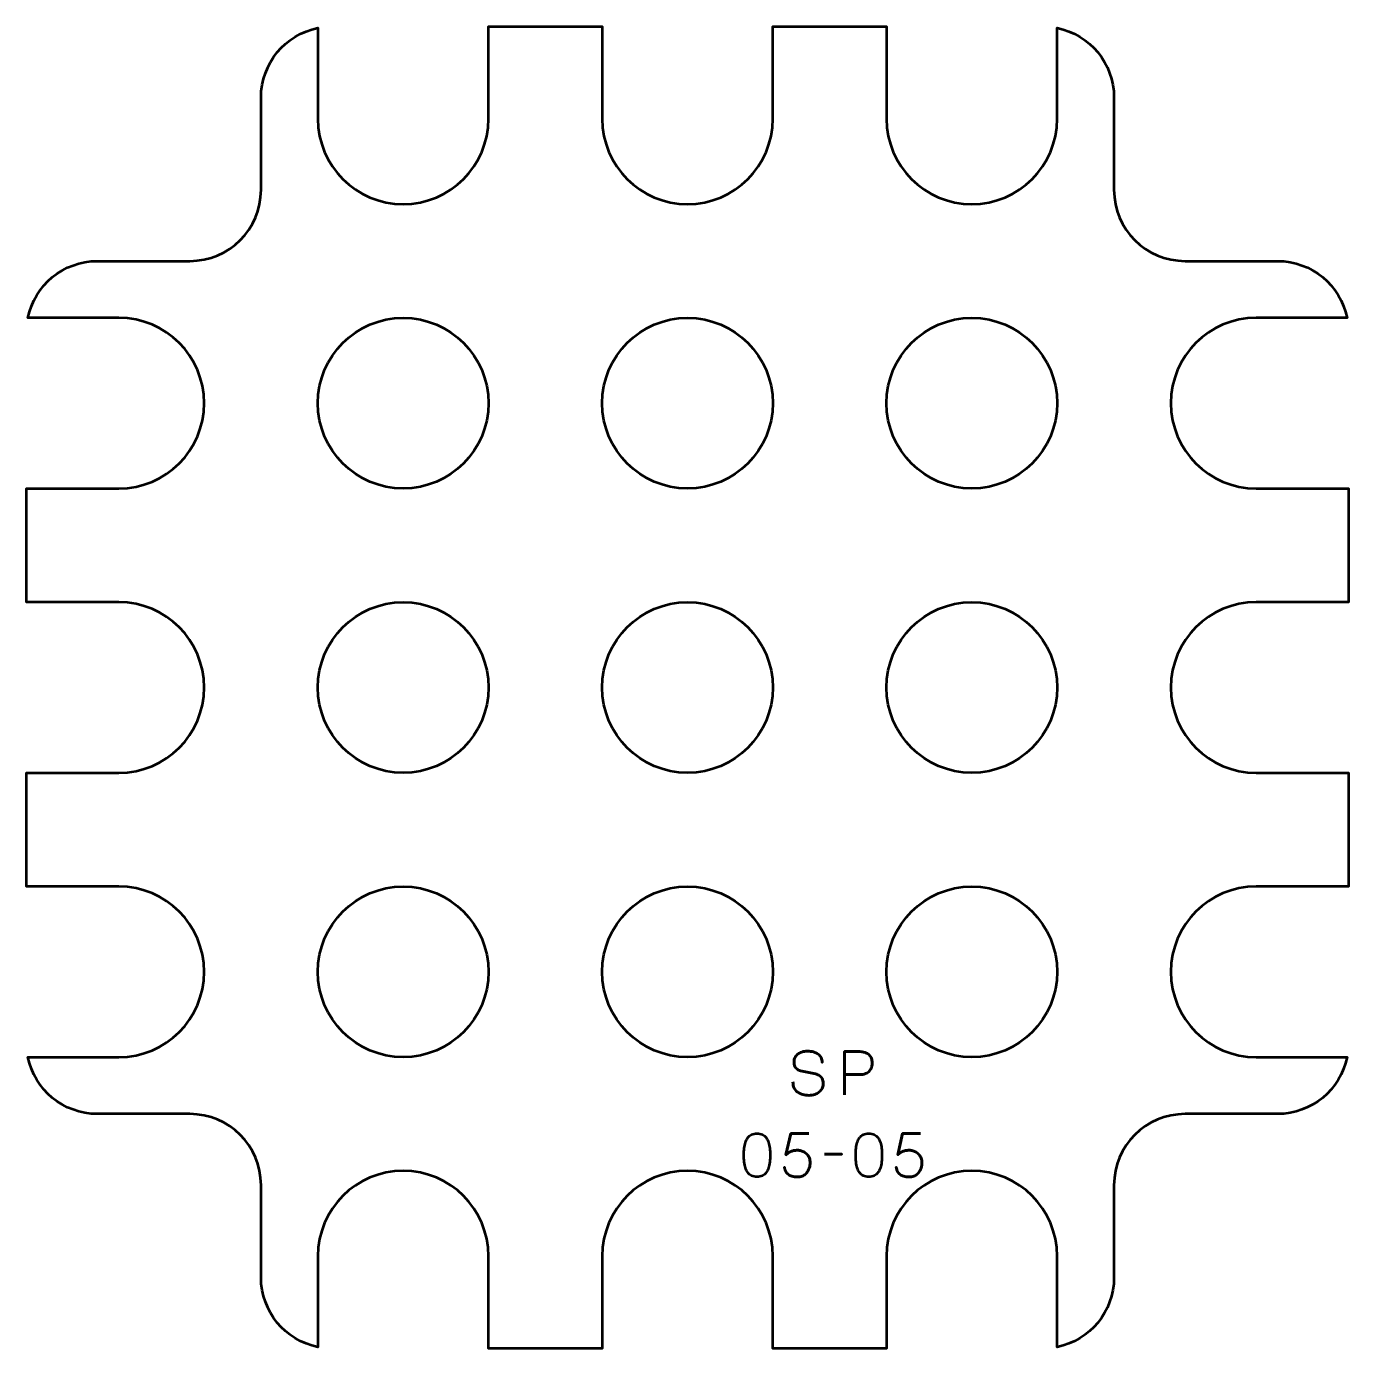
# Model space of a CAD drawing. Header units: centimetres. Extents: x -15.15 to -5.85, y -19.5 to -10.2.
import ezdxf

# ---------------------------------------------------------------- set-up
doc = ezdxf.new("R2010")
doc.units = ezdxf.units.CM
doc.header["$MEASUREMENT"] = 0
doc.layers.add('Layer 1', color=7, linetype='Continuous')

msp = doc.modelspace()

# ---------------------------------------------------------------- linework, layer by layer
at = {"layer": 'Layer 1', "color": 250, "lineweight": 53}
for centre in [(-12.49996, -12.84998), (-10.49996, -12.84998), (-8.49996, -12.84998), (-12.49996, -14.84998), (-10.49996, -14.84998), (-8.49996, -14.84998), (-12.49996, -16.84998), (-10.49996, -16.84998), (-8.49996, -16.84998)]:
    msp.add_ellipse(centre, major_axis=(0, 0.6), ratio=1, dxfattribs=at)
msp.add_open_spline([(-12.49996, -18.24998), (-12.16864, -18.24998), (-11.89996, -18.51866), (-11.89997, -18.84998), (-11.89997, -18.84998), (-11.89997, -18.84998), (-11.89996, -19.5), (-11.89996, -19.5), (-11.89996, -19.5), (-11.89996, -19.5), (-11.09996, -19.5), (-11.09996, -19.5), (-11.09996, -19.5), (-11.09996, -19.5), (-11.09996, -18.84998), (-11.09996, -18.84998), (-11.09996, -18.84998), (-11.09996, -18.51866), (-10.83128, -18.24998), (-10.49996, -18.24998), (-10.49996, -18.24998), (-10.16864, -18.24998), (-9.89996, -18.51866), (-9.89997, -18.84998), (-9.89997, -18.84998), (-9.89997, -18.84998), (-9.89996, -19.5), (-9.89996, -19.5), (-9.89996, -19.5), (-9.89996, -19.5), (-9.09996, -19.5), (-9.09996, -19.5), (-9.09996, -19.5), (-9.09996, -19.5), (-9.09996, -18.84998), (-9.09996, -18.84998), (-9.09996, -18.84998), (-9.09996, -18.51866), (-8.83128, -18.24998), (-8.49996, -18.24998), (-8.49996, -18.24998), (-8.16864, -18.24998), (-7.89996, -18.51866), (-7.89997, -18.84998), (-7.89997, -18.84998), (-7.89997, -18.84998), (-7.89996, -19.48998), (-7.89996, -19.48998), (-7.89996, -19.48998), (-7.67179, -19.44363), (-7.5, -19.24183), (-7.5, -19), (-7.5, -19), (-7.5, -19), (-7.5, -18.35), (-7.5, -18.35), (-7.5, -18.35), (-7.5, -18.07391), (-7.27609, -17.85), (-7, -17.85), (-7, -17.85), (-7, -17.85), (-6.35, -17.85), (-6.35, -17.85), (-6.35, -17.85), (-6.10815, -17.85), (-5.90635, -17.67817), (-5.86001, -17.44997), (-5.86001, -17.44997), (-5.86001, -17.44997), (-6.49996, -17.44998), (-6.49996, -17.44998), (-6.49996, -17.44998), (-6.83128, -17.44998), (-7.09996, -17.1813), (-7.09996, -16.84998), (-7.09996, -16.84998), (-7.09996, -16.51866), (-6.83128, -16.24998), (-6.49996, -16.24998), (-6.49996, -16.24998), (-6.49996, -16.24998), (-5.85, -16.24998), (-5.85, -16.24998), (-5.85, -16.24998), (-5.85, -16.24998), (-5.85, -15.44997), (-5.85, -15.44997), (-5.85, -15.44997), (-5.85, -15.44997), (-6.49996, -15.44998), (-6.49996, -15.44998), (-6.49996, -15.44998), (-6.83128, -15.44998), (-7.09996, -15.1813), (-7.09996, -14.84998), (-7.09996, -14.84998), (-7.09996, -14.51866), (-6.83128, -14.24998), (-6.49996, -14.24998), (-6.49996, -14.24998), (-6.49996, -14.24998), (-5.85, -14.24998), (-5.85, -14.24998), (-5.85, -14.24998), (-5.85, -14.24998), (-5.85, -13.44997), (-5.85, -13.44997), (-5.85, -13.44997), (-5.85, -13.44997), (-6.49996, -13.44998), (-6.49996, -13.44998), (-6.49996, -13.44998), (-6.83128, -13.44998), (-7.09996, -13.1813), (-7.09996, -12.84998), (-7.09996, -12.84998), (-7.09996, -12.51866), (-6.83128, -12.24998), (-6.49996, -12.24998), (-6.49996, -12.24998), (-6.49996, -12.24998), (-5.86002, -12.24998), (-5.86002, -12.24998), (-5.86002, -12.24998), (-5.90637, -12.02181), (-6.10816, -11.85), (-6.35, -11.85), (-6.35, -11.85), (-6.35, -11.85), (-7, -11.85), (-7, -11.85), (-7, -11.85), (-7.27609, -11.85), (-7.5, -11.62609), (-7.5, -11.35), (-7.5, -11.35), (-7.5, -11.35), (-7.5, -10.7), (-7.5, -10.7), (-7.5, -10.7), (-7.5, -10.45817), (-7.6718, -10.25638), (-7.89997, -10.21002), (-7.89997, -10.21002), (-7.89997, -10.21002), (-7.89996, -10.84998), (-7.89996, -10.84998), (-7.89996, -10.84998), (-7.89996, -11.1813), (-8.16864, -11.44998), (-8.49996, -11.44998), (-8.49996, -11.44998), (-8.83128, -11.44998), (-9.09996, -11.1813), (-9.09996, -10.84998), (-9.09996, -10.84998), (-9.09996, -10.84998), (-9.09996, -10.2), (-9.09996, -10.2), (-9.09996, -10.2), (-9.09996, -10.2), (-9.89997, -10.2), (-9.89997, -10.2), (-9.89997, -10.2), (-9.89997, -10.2), (-9.89996, -10.84998), (-9.89996, -10.84998), (-9.89996, -10.84998), (-9.89996, -11.1813), (-10.16864, -11.44998), (-10.49996, -11.44998), (-10.49996, -11.44998), (-10.83128, -11.44998), (-11.09996, -11.1813), (-11.09996, -10.84998), (-11.09996, -10.84998), (-11.09996, -10.84998), (-11.09996, -10.2), (-11.09996, -10.2), (-11.09996, -10.2), (-11.09996, -10.2), (-11.89997, -10.2), (-11.89997, -10.2), (-11.89997, -10.2), (-11.89997, -10.2), (-11.89996, -10.84998), (-11.89996, -10.84998), (-11.89996, -10.84998), (-11.89996, -11.1813), (-12.16864, -11.44998), (-12.49996, -11.44998), (-12.49996, -11.44998), (-12.83128, -11.44998), (-13.09996, -11.1813), (-13.09996, -10.84998), (-13.09996, -10.84998), (-13.09996, -10.84998), (-13.09996, -10.21001), (-13.09996, -10.21001), (-13.09996, -10.21001), (-13.32816, -10.25634), (-13.5, -10.45814), (-13.5, -10.7), (-13.5, -10.7), (-13.5, -10.7), (-13.5, -11.35), (-13.5, -11.35), (-13.5, -11.35), (-13.5, -11.62609), (-13.72391, -11.85), (-14, -11.85), (-14, -11.85), (-14, -11.85), (-14.65, -11.85), (-14.65, -11.85), (-14.65, -11.85), (-14.89184, -11.85), (-15.09363, -12.02181), (-15.13998, -12.24998), (-15.13998, -12.24998), (-15.13998, -12.24998), (-14.49996, -12.24998), (-14.49996, -12.24998), (-14.49996, -12.24998), (-14.16864, -12.24998), (-13.89996, -12.51866), (-13.89996, -12.84998), (-13.89996, -12.84998), (-13.89996, -13.1813), (-14.16864, -13.44998), (-14.49996, -13.44997), (-14.49996, -13.44997), (-14.49996, -13.44997), (-15.15, -13.44998), (-15.15, -13.44998), (-15.15, -13.44998), (-15.15, -13.44998), (-15.15, -14.24998), (-15.15, -14.24998), (-15.15, -14.24998), (-15.15, -14.24998), (-14.49996, -14.24998), (-14.49996, -14.24998), (-14.49996, -14.24998), (-14.16864, -14.24998), (-13.89996, -14.51866), (-13.89996, -14.84998), (-13.89996, -14.84998), (-13.89996, -15.1813), (-14.16864, -15.44998), (-14.49996, -15.44997), (-14.49996, -15.44997), (-14.49996, -15.44997), (-15.15, -15.44998), (-15.15, -15.44998), (-15.15, -15.44998), (-15.15, -15.44998), (-15.15, -16.24998), (-15.15, -16.24998), (-15.15, -16.24998), (-15.15, -16.24998), (-14.49996, -16.24998), (-14.49996, -16.24998), (-14.49996, -16.24998), (-14.16864, -16.24998), (-13.89996, -16.51866), (-13.89996, -16.84998), (-13.89996, -16.84998), (-13.89996, -17.1813), (-14.16864, -17.44998), (-14.49996, -17.44997), (-14.49996, -17.44997), (-14.49996, -17.44997), (-15.13999, -17.44998), (-15.13999, -17.44998), (-15.13999, -17.44998), (-15.09365, -17.67818), (-14.89185, -17.85), (-14.65, -17.85), (-14.65, -17.85), (-14.65, -17.85), (-14, -17.85), (-14, -17.85), (-14, -17.85), (-13.72391, -17.85), (-13.5, -18.07391), (-13.5, -18.35), (-13.5, -18.35), (-13.5, -18.35), (-13.5, -19), (-13.5, -19), (-13.5, -19), (-13.5, -19.24186), (-13.32816, -19.44366), (-13.09996, -19.48999), (-13.09996, -19.48999), (-13.09996, -19.48999), (-13.09996, -18.84998), (-13.09996, -18.84998), (-13.09996, -18.84998), (-13.09996, -18.51866), (-12.83128, -18.24998), (-12.49996, -18.24998)], degree=3, knots=[0, 0, 0, 0, 0.0131579, 0.0131579, 0.0131579, 0.0131579, 0.0263158, 0.0263158, 0.0263158, 0.0263158, 0.0394737, 0.0394737, 0.0394737, 0.0394737, 0.0526316, 0.0526316, 0.0526316, 0.0526316, 0.0657895, 0.0657895, 0.0657895, 0.0657895, 0.0789474, 0.0789474, 0.0789474, 0.0789474, 0.0921053, 0.0921053, 0.0921053, 0.0921053, 0.1052632, 0.1052632, 0.1052632, 0.1052632, 0.1184211, 0.1184211, 0.1184211, 0.1184211, 0.1315789, 0.1315789, 0.1315789, 0.1315789, 0.1447368, 0.1447368, 0.1447368, 0.1447368, 0.1578947, 0.1578947, 0.1578947, 0.1578947, 0.1710526, 0.1710526, 0.1710526, 0.1710526, 0.1842105, 0.1842105, 0.1842105, 0.1842105, 0.1973684, 0.1973684, 0.1973684, 0.1973684, 0.2105263, 0.2105263, 0.2105263, 0.2105263, 0.2236842, 0.2236842, 0.2236842, 0.2236842, 0.2368421, 0.2368421, 0.2368421, 0.2368421, 0.25, 0.25, 0.25, 0.25, 0.2631579, 0.2631579, 0.2631579, 0.2631579, 0.2763158, 0.2763158, 0.2763158, 0.2763158, 0.2894737, 0.2894737, 0.2894737, 0.2894737, 0.3026316, 0.3026316, 0.3026316, 0.3026316, 0.3157895, 0.3157895, 0.3157895, 0.3157895, 0.3289474, 0.3289474, 0.3289474, 0.3289474, 0.3421053, 0.3421053, 0.3421053, 0.3421053, 0.3552632, 0.3552632, 0.3552632, 0.3552632, 0.3684211, 0.3684211, 0.3684211, 0.3684211, 0.3815789, 0.3815789, 0.3815789, 0.3815789, 0.3947368, 0.3947368, 0.3947368, 0.3947368, 0.4078947, 0.4078947, 0.4078947, 0.4078947, 0.4210526, 0.4210526, 0.4210526, 0.4210526, 0.4342105, 0.4342105, 0.4342105, 0.4342105, 0.4473684, 0.4473684, 0.4473684, 0.4473684, 0.4605263, 0.4605263, 0.4605263, 0.4605263, 0.4736842, 0.4736842, 0.4736842, 0.4736842, 0.4868421, 0.4868421, 0.4868421, 0.4868421, 0.5, 0.5, 0.5, 0.5, 0.5131579, 0.5131579, 0.5131579, 0.5131579, 0.5263158, 0.5263158, 0.5263158, 0.5263158, 0.5394737, 0.5394737, 0.5394737, 0.5394737, 0.5526316, 0.5526316, 0.5526316, 0.5526316, 0.5657895, 0.5657895, 0.5657895, 0.5657895, 0.5789474, 0.5789474, 0.5789474, 0.5789474, 0.5921053, 0.5921053, 0.5921053, 0.5921053, 0.6052632, 0.6052632, 0.6052632, 0.6052632, 0.6184211, 0.6184211, 0.6184211, 0.6184211, 0.6315789, 0.6315789, 0.6315789, 0.6315789, 0.6447368, 0.6447368, 0.6447368, 0.6447368, 0.6578947, 0.6578947, 0.6578947, 0.6578947, 0.6710526, 0.6710526, 0.6710526, 0.6710526, 0.6842105, 0.6842105, 0.6842105, 0.6842105, 0.6973684, 0.6973684, 0.6973684, 0.6973684, 0.7105263, 0.7105263, 0.7105263, 0.7105263, 0.7236842, 0.7236842, 0.7236842, 0.7236842, 0.7368421, 0.7368421, 0.7368421, 0.7368421, 0.75, 0.75, 0.75, 0.75, 0.7631579, 0.7631579, 0.7631579, 0.7631579, 0.7763158, 0.7763158, 0.7763158, 0.7763158, 0.7894737, 0.7894737, 0.7894737, 0.7894737, 0.8026316, 0.8026316, 0.8026316, 0.8026316, 0.8157895, 0.8157895, 0.8157895, 0.8157895, 0.8289474, 0.8289474, 0.8289474, 0.8289474, 0.8421053, 0.8421053, 0.8421053, 0.8421053, 0.8552632, 0.8552632, 0.8552632, 0.8552632, 0.8684211, 0.8684211, 0.8684211, 0.8684211, 0.8815789, 0.8815789, 0.8815789, 0.8815789, 0.8947368, 0.8947368, 0.8947368, 0.8947368, 0.9078947, 0.9078947, 0.9078947, 0.9078947, 0.9210526, 0.9210526, 0.9210526, 0.9210526, 0.9342105, 0.9342105, 0.9342105, 0.9342105, 0.9473684, 0.9473684, 0.9473684, 0.9473684, 0.9605263, 0.9605263, 0.9605263, 0.9605263, 0.9736842, 0.9736842, 0.9736842, 0.9736842, 0.9868421, 0.9868421, 0.9868421, 0.9868421, 1, 1, 1, 1], dxfattribs=at)
at = {"layer": 'Layer 1', "color": 30, "lineweight": 53}
for points, knots in [([(-9.7584, -17.62409), (-9.75826, -17.64096), (-9.7553, -17.65542), (-9.74937, -17.66749), (-9.74937, -17.66749), (-9.74351, -17.67948), (-9.73533, -17.68929), (-9.72503, -17.69691), (-9.72503, -17.69691), (-9.71466, -17.70446), (-9.70273, -17.71003), (-9.68926, -17.71363), (-9.68926, -17.71363), (-9.67585, -17.71716), (-9.66146, -17.71892), (-9.64622, -17.71892), (-9.64622, -17.71892), (-9.63084, -17.71885), (-9.61701, -17.71659), (-9.60466, -17.71229), (-9.60466, -17.71229), (-9.59238, -17.70798), (-9.58187, -17.7022), (-9.57305, -17.69493), (-9.57305, -17.69493), (-9.5643, -17.68766), (-9.55753, -17.67955), (-9.55273, -17.67052), (-9.55273, -17.67052), (-9.54793, -17.66149), (-9.54539, -17.65225), (-9.54504, -17.64272), (-9.54504, -17.64272), (-9.54462, -17.63023), (-9.54645, -17.6188), (-9.55047, -17.6085), (-9.55047, -17.6085), (-9.5545, -17.5982), (-9.56071, -17.58959), (-9.5691, -17.58254), (-9.5691, -17.58254), (-9.57743, -17.57548), (-9.58794, -17.57054), (-9.6005, -17.56779), (-9.6005, -17.56779), (-9.6005, -17.56779), (-9.70421, -17.54535), (-9.70421, -17.54535), (-9.70421, -17.54535), (-9.71395, -17.54331), (-9.72235, -17.53985), (-9.72926, -17.53505), (-9.72926, -17.53505), (-9.73618, -17.53019), (-9.74154, -17.52348), (-9.74521, -17.51487), (-9.74521, -17.51487), (-9.74888, -17.50634), (-9.75078, -17.49547), (-9.75078, -17.48228), (-9.75078, -17.48228), (-9.75078, -17.47226), (-9.74873, -17.46281), (-9.74457, -17.45392), (-9.74457, -17.45392), (-9.74048, -17.44503), (-9.73441, -17.43719), (-9.72644, -17.43028), (-9.72644, -17.43028), (-9.71847, -17.42344), (-9.70859, -17.41807), (-9.69688, -17.41419), (-9.69688, -17.41419), (-9.68509, -17.41024), (-9.67162, -17.40827), (-9.65638, -17.4082), (-9.65638, -17.4082), (-9.64107, -17.4082), (-9.62703, -17.40996), (-9.61419, -17.41349), (-9.61419, -17.41349), (-9.60142, -17.41702), (-9.59034, -17.4221), (-9.58103, -17.42887), (-9.58103, -17.42887), (-9.57171, -17.43564), (-9.56452, -17.44397), (-9.55958, -17.4537), (-9.55958, -17.4537), (-9.55464, -17.46351), (-9.55231, -17.47473), (-9.55266, -17.48736), (-9.55266, -17.48736), (-9.55231, -17.47473), (-9.55464, -17.46351), (-9.55958, -17.4537), (-9.55958, -17.4537), (-9.56452, -17.44397), (-9.57171, -17.43564), (-9.58103, -17.42887), (-9.58103, -17.42887), (-9.59034, -17.4221), (-9.60142, -17.41702), (-9.61419, -17.41349), (-9.61419, -17.41349), (-9.62703, -17.40996), (-9.64107, -17.4082), (-9.65638, -17.4082), (-9.65638, -17.4082), (-9.67162, -17.40827), (-9.68509, -17.41024), (-9.69688, -17.41419), (-9.69688, -17.41419), (-9.70859, -17.41807), (-9.71847, -17.42344), (-9.72644, -17.43028), (-9.72644, -17.43028), (-9.73441, -17.43719), (-9.74048, -17.44503), (-9.74457, -17.45392), (-9.74457, -17.45392), (-9.74873, -17.46281), (-9.75078, -17.47226), (-9.75078, -17.48228), (-9.75078, -17.48228), (-9.75078, -17.49547), (-9.74895, -17.50634), (-9.74542, -17.5148), (-9.74542, -17.5148), (-9.74182, -17.52334), (-9.73653, -17.52997), (-9.72961, -17.53484), (-9.72961, -17.53484), (-9.7227, -17.53964), (-9.71423, -17.54317), (-9.70421, -17.54535), (-9.70421, -17.54535), (-9.70421, -17.54535), (-9.6005, -17.56779), (-9.6005, -17.56779), (-9.6005, -17.56779), (-9.58766, -17.57054), (-9.57707, -17.57548), (-9.56875, -17.58254), (-9.56875, -17.58254), (-9.56035, -17.58959), (-9.55421, -17.5982), (-9.55026, -17.6085), (-9.55026, -17.6085), (-9.54638, -17.6188), (-9.54462, -17.63023), (-9.54504, -17.64272), (-9.54504, -17.64272), (-9.54539, -17.65225), (-9.54793, -17.66149), (-9.55273, -17.67052), (-9.55273, -17.67052), (-9.55753, -17.67955), (-9.5643, -17.68766), (-9.57305, -17.69493), (-9.57305, -17.69493), (-9.58187, -17.7022), (-9.59238, -17.70798), (-9.60466, -17.71229), (-9.60466, -17.71229), (-9.61701, -17.71659), (-9.63084, -17.71885), (-9.64622, -17.71892), (-9.64622, -17.71892), (-9.66146, -17.71892), (-9.67585, -17.71716), (-9.68926, -17.71363), (-9.68926, -17.71363), (-9.70273, -17.71003), (-9.71466, -17.70446), (-9.72503, -17.69691), (-9.72503, -17.69691), (-9.73533, -17.68929), (-9.74351, -17.67948), (-9.74937, -17.66749), (-9.74937, -17.66749), (-9.7553, -17.65542), (-9.75826, -17.64096), (-9.7584, -17.62409)], [0, 0, 0, 0, 0.0217391, 0.0217391, 0.0217391, 0.0217391, 0.0434783, 0.0434783, 0.0434783, 0.0434783, 0.0652174, 0.0652174, 0.0652174, 0.0652174, 0.0869565, 0.0869565, 0.0869565, 0.0869565, 0.1086957, 0.1086957, 0.1086957, 0.1086957, 0.1304348, 0.1304348, 0.1304348, 0.1304348, 0.1521739, 0.1521739, 0.1521739, 0.1521739, 0.173913, 0.173913, 0.173913, 0.173913, 0.1956522, 0.1956522, 0.1956522, 0.1956522, 0.2173913, 0.2173913, 0.2173913, 0.2173913, 0.2391304, 0.2391304, 0.2391304, 0.2391304, 0.2608696, 0.2608696, 0.2608696, 0.2608696, 0.2826087, 0.2826087, 0.2826087, 0.2826087, 0.3043478, 0.3043478, 0.3043478, 0.3043478, 0.326087, 0.326087, 0.326087, 0.326087, 0.3478261, 0.3478261, 0.3478261, 0.3478261, 0.3695652, 0.3695652, 0.3695652, 0.3695652, 0.3913043, 0.3913043, 0.3913043, 0.3913043, 0.4130435, 0.4130435, 0.4130435, 0.4130435, 0.4347826, 0.4347826, 0.4347826, 0.4347826, 0.4565217, 0.4565217, 0.4565217, 0.4565217, 0.4782609, 0.4782609, 0.4782609, 0.4782609, 0.5, 0.5, 0.5, 0.5, 0.5217391, 0.5217391, 0.5217391, 0.5217391, 0.5434783, 0.5434783, 0.5434783, 0.5434783, 0.5652174, 0.5652174, 0.5652174, 0.5652174, 0.5869565, 0.5869565, 0.5869565, 0.5869565, 0.6086957, 0.6086957, 0.6086957, 0.6086957, 0.6304348, 0.6304348, 0.6304348, 0.6304348, 0.6521739, 0.6521739, 0.6521739, 0.6521739, 0.673913, 0.673913, 0.673913, 0.673913, 0.6956522, 0.6956522, 0.6956522, 0.6956522, 0.7173913, 0.7173913, 0.7173913, 0.7173913, 0.7391304, 0.7391304, 0.7391304, 0.7391304, 0.7608696, 0.7608696, 0.7608696, 0.7608696, 0.7826087, 0.7826087, 0.7826087, 0.7826087, 0.8043478, 0.8043478, 0.8043478, 0.8043478, 0.826087, 0.826087, 0.826087, 0.826087, 0.8478261, 0.8478261, 0.8478261, 0.8478261, 0.8695652, 0.8695652, 0.8695652, 0.8695652, 0.8913043, 0.8913043, 0.8913043, 0.8913043, 0.9130435, 0.9130435, 0.9130435, 0.9130435, 0.9347826, 0.9347826, 0.9347826, 0.9347826, 0.9565217, 0.9565217, 0.9565217, 0.9565217, 0.9782609, 0.9782609, 0.9782609, 0.9782609, 1, 1, 1, 1]), ([(-9.39645, -17.71638), (-9.39645, -17.71638), (-9.39645, -17.41116), (-9.39645, -17.41116), (-9.39645, -17.41116), (-9.39645, -17.41116), (-9.29908, -17.41116), (-9.29908, -17.41116), (-9.29908, -17.41116), (-9.27961, -17.41123), (-9.2636, -17.41342), (-9.25097, -17.41765), (-9.25097, -17.41765), (-9.23841, -17.42181), (-9.22853, -17.4276), (-9.2214, -17.43494), (-9.2214, -17.43494), (-9.21428, -17.4422), (-9.2092, -17.45053), (-9.20609, -17.45991), (-9.20609, -17.45991), (-9.20306, -17.4693), (-9.2013, -17.4791), (-9.20087, -17.48948), (-9.20087, -17.48948), (-9.20038, -17.49985), (-9.20158, -17.51001), (-9.2044, -17.51988), (-9.2044, -17.51988), (-9.20729, -17.52976), (-9.21216, -17.53872), (-9.21915, -17.54677), (-9.21915, -17.54677), (-9.22606, -17.55481), (-9.23544, -17.56123), (-9.24723, -17.56596), (-9.24723, -17.56596), (-9.25901, -17.57075), (-9.27361, -17.57315), (-9.29104, -17.57329), (-9.29104, -17.57329), (-9.29104, -17.57329), (-9.39645, -17.57329), (-9.39645, -17.57329), (-9.39645, -17.57329), (-9.39645, -17.57329), (-9.29104, -17.57329), (-9.29104, -17.57329), (-9.29104, -17.57329), (-9.27397, -17.57315), (-9.2595, -17.57075), (-9.24779, -17.56596), (-9.24779, -17.56596), (-9.23601, -17.56123), (-9.22662, -17.55481), (-9.21957, -17.54677), (-9.21957, -17.54677), (-9.21258, -17.53872), (-9.20757, -17.52976), (-9.20461, -17.51988), (-9.20461, -17.51988), (-9.20165, -17.51001), (-9.20038, -17.49985), (-9.20087, -17.48948), (-9.20087, -17.48948), (-9.2013, -17.4791), (-9.20306, -17.4693), (-9.20623, -17.45991), (-9.20623, -17.45991), (-9.20934, -17.45053), (-9.21456, -17.4422), (-9.22169, -17.43494), (-9.22169, -17.43494), (-9.22888, -17.4276), (-9.23876, -17.42181), (-9.25132, -17.41765), (-9.25132, -17.41765), (-9.26395, -17.41342), (-9.27982, -17.41123), (-9.29908, -17.41116), (-9.29908, -17.41116), (-9.29908, -17.41116), (-9.39645, -17.41116), (-9.39645, -17.41116), (-9.39645, -17.41116), (-9.39645, -17.41116), (-9.39645, -17.71638), (-9.39645, -17.71638)], [0, 0, 0, 0, 0.0454545, 0.0454545, 0.0454545, 0.0454545, 0.0909091, 0.0909091, 0.0909091, 0.0909091, 0.1363636, 0.1363636, 0.1363636, 0.1363636, 0.1818182, 0.1818182, 0.1818182, 0.1818182, 0.2272727, 0.2272727, 0.2272727, 0.2272727, 0.2727273, 0.2727273, 0.2727273, 0.2727273, 0.3181818, 0.3181818, 0.3181818, 0.3181818, 0.3636364, 0.3636364, 0.3636364, 0.3636364, 0.4090909, 0.4090909, 0.4090909, 0.4090909, 0.4545455, 0.4545455, 0.4545455, 0.4545455, 0.5, 0.5, 0.5, 0.5, 0.5454545, 0.5454545, 0.5454545, 0.5454545, 0.5909091, 0.5909091, 0.5909091, 0.5909091, 0.6363636, 0.6363636, 0.6363636, 0.6363636, 0.6818182, 0.6818182, 0.6818182, 0.6818182, 0.7272727, 0.7272727, 0.7272727, 0.7272727, 0.7727273, 0.7727273, 0.7727273, 0.7727273, 0.8181818, 0.8181818, 0.8181818, 0.8181818, 0.8636364, 0.8636364, 0.8636364, 0.8636364, 0.9090909, 0.9090909, 0.9090909, 0.9090909, 0.9545455, 0.9545455, 0.9545455, 0.9545455, 1, 1, 1, 1]), ([(-10.01091, -18.29169), (-9.9961, -18.29162), (-9.98333, -18.28901), (-9.97267, -18.28393), (-9.97267, -18.28393), (-9.96209, -18.27885), (-9.95327, -18.27158), (-9.94622, -18.26234), (-9.94622, -18.26234), (-9.93923, -18.25303), (-9.93373, -18.24202), (-9.92964, -18.22932), (-9.92964, -18.22932), (-9.92561, -18.21662), (-9.92272, -18.20272), (-9.9211, -18.18748), (-9.9211, -18.18748), (-9.9194, -18.17224), (-9.91856, -18.15622), (-9.91863, -18.13929), (-9.91863, -18.13929), (-9.91856, -18.12243), (-9.9194, -18.10641), (-9.9211, -18.09124), (-9.9211, -18.09124), (-9.92272, -18.07607), (-9.92561, -18.0621), (-9.92964, -18.0494), (-9.92964, -18.0494), (-9.93373, -18.03677), (-9.93923, -18.02577), (-9.94622, -18.01638), (-9.94622, -18.01638), (-9.95327, -18.00707), (-9.96209, -17.9998), (-9.97267, -17.99472), (-9.97267, -17.99472), (-9.98333, -17.98957), (-9.9961, -17.98696), (-10.01091, -17.98689), (-10.01091, -17.98689), (-10.02573, -17.98696), (-10.0385, -17.98957), (-10.04916, -17.99472), (-10.04916, -17.99472), (-10.05974, -17.9998), (-10.06856, -18.00707), (-10.07561, -18.01638), (-10.07561, -18.01638), (-10.0826, -18.02577), (-10.0881, -18.03677), (-10.09219, -18.0494), (-10.09219, -18.0494), (-10.09622, -18.0621), (-10.09911, -18.07607), (-10.10073, -18.09124), (-10.10073, -18.09124), (-10.10242, -18.10641), (-10.10327, -18.12243), (-10.1032, -18.13929), (-10.1032, -18.13929), (-10.10327, -18.15622), (-10.10242, -18.17224), (-10.10073, -18.18748), (-10.10073, -18.18748), (-10.09911, -18.20272), (-10.09622, -18.21662), (-10.09219, -18.22932), (-10.09219, -18.22932), (-10.0881, -18.24202), (-10.0826, -18.25303), (-10.07561, -18.26234), (-10.07561, -18.26234), (-10.06856, -18.27158), (-10.05974, -18.27885), (-10.04916, -18.28393), (-10.04916, -18.28393), (-10.0385, -18.28901), (-10.02573, -18.29162), (-10.01091, -18.29169)], [0, 0, 0, 0, 0.05, 0.05, 0.05, 0.05, 0.1, 0.1, 0.1, 0.1, 0.15, 0.15, 0.15, 0.15, 0.2, 0.2, 0.2, 0.2, 0.25, 0.25, 0.25, 0.25, 0.3, 0.3, 0.3, 0.3, 0.35, 0.35, 0.35, 0.35, 0.4, 0.4, 0.4, 0.4, 0.45, 0.45, 0.45, 0.45, 0.5, 0.5, 0.5, 0.5, 0.55, 0.55, 0.55, 0.55, 0.6, 0.6, 0.6, 0.6, 0.65, 0.65, 0.65, 0.65, 0.7, 0.7, 0.7, 0.7, 0.75, 0.75, 0.75, 0.75, 0.8, 0.8, 0.8, 0.8, 0.85, 0.85, 0.85, 0.85, 0.9, 0.9, 0.9, 0.9, 0.95, 0.95, 0.95, 0.95, 1, 1, 1, 1]), ([(-10.01091, -18.29169), (-9.9961, -18.29162), (-9.98333, -18.28901), (-9.97267, -18.28393), (-9.97267, -18.28393), (-9.96209, -18.27885), (-9.95327, -18.27158), (-9.94622, -18.26234), (-9.94622, -18.26234), (-9.93923, -18.25303), (-9.93373, -18.24202), (-9.92964, -18.22932), (-9.92964, -18.22932), (-9.92561, -18.21662), (-9.92272, -18.20272), (-9.9211, -18.18748), (-9.9211, -18.18748), (-9.9194, -18.17224), (-9.91856, -18.15622), (-9.91863, -18.13929), (-9.91863, -18.13929), (-9.91856, -18.12243), (-9.9194, -18.10641), (-9.9211, -18.09124), (-9.9211, -18.09124), (-9.92272, -18.07607), (-9.92561, -18.0621), (-9.92964, -18.0494), (-9.92964, -18.0494), (-9.93373, -18.03677), (-9.93923, -18.02577), (-9.94622, -18.01638), (-9.94622, -18.01638), (-9.95327, -18.00707), (-9.96209, -17.9998), (-9.97267, -17.99472), (-9.97267, -17.99472), (-9.98333, -17.98957), (-9.9961, -17.98696), (-10.01091, -17.98689), (-10.01091, -17.98689), (-10.02573, -17.98696), (-10.0385, -17.98957), (-10.04916, -17.99472), (-10.04916, -17.99472), (-10.05974, -17.9998), (-10.06856, -18.00707), (-10.07561, -18.01638), (-10.07561, -18.01638), (-10.0826, -18.02577), (-10.0881, -18.03677), (-10.09219, -18.0494), (-10.09219, -18.0494), (-10.09622, -18.0621), (-10.09911, -18.07607), (-10.10073, -18.09124), (-10.10073, -18.09124), (-10.10242, -18.10641), (-10.10327, -18.12243), (-10.1032, -18.13929), (-10.1032, -18.13929), (-10.10327, -18.15622), (-10.10242, -18.17224), (-10.10073, -18.18748), (-10.10073, -18.18748), (-10.09911, -18.20272), (-10.09622, -18.21662), (-10.09219, -18.22932), (-10.09219, -18.22932), (-10.0881, -18.24202), (-10.0826, -18.25303), (-10.07561, -18.26234), (-10.07561, -18.26234), (-10.06856, -18.27158), (-10.05974, -18.27885), (-10.04916, -18.28393), (-10.04916, -18.28393), (-10.0385, -18.28901), (-10.02573, -18.29162), (-10.01091, -18.29169)], [0, 0, 0, 0, 0.05, 0.05, 0.05, 0.05, 0.1, 0.1, 0.1, 0.1, 0.15, 0.15, 0.15, 0.15, 0.2, 0.2, 0.2, 0.2, 0.25, 0.25, 0.25, 0.25, 0.3, 0.3, 0.3, 0.3, 0.35, 0.35, 0.35, 0.35, 0.4, 0.4, 0.4, 0.4, 0.45, 0.45, 0.45, 0.45, 0.5, 0.5, 0.5, 0.5, 0.55, 0.55, 0.55, 0.55, 0.6, 0.6, 0.6, 0.6, 0.65, 0.65, 0.65, 0.65, 0.7, 0.7, 0.7, 0.7, 0.75, 0.75, 0.75, 0.75, 0.8, 0.8, 0.8, 0.8, 0.85, 0.85, 0.85, 0.85, 0.9, 0.9, 0.9, 0.9, 0.95, 0.95, 0.95, 0.95, 1, 1, 1, 1]), ([(-9.64685, -17.98647), (-9.64685, -17.98647), (-9.77385, -17.98647), (-9.77385, -17.98647), (-9.77385, -17.98647), (-9.77385, -17.98647), (-9.80772, -18.13802), (-9.80772, -18.13802), (-9.80772, -18.13802), (-9.80179, -18.13294), (-9.79615, -18.12836), (-9.79071, -18.12433), (-9.79071, -18.12433), (-9.78535, -18.12031), (-9.77971, -18.11693), (-9.77371, -18.1141), (-9.77371, -18.1141), (-9.76778, -18.11128), (-9.76101, -18.10916), (-9.75339, -18.10768), (-9.75339, -18.10768), (-9.74584, -18.1062), (-9.73681, -18.10542), (-9.72644, -18.10542), (-9.72644, -18.10542), (-9.71797, -18.10542), (-9.7095, -18.10655), (-9.70104, -18.10888), (-9.70104, -18.10888), (-9.69257, -18.11114), (-9.68453, -18.1146), (-9.67691, -18.11918), (-9.67691, -18.11918), (-9.66922, -18.12384), (-9.66244, -18.12963), (-9.65652, -18.13661), (-9.65652, -18.13661), (-9.65052, -18.1436), (-9.64579, -18.15178), (-9.64241, -18.16116), (-9.64241, -18.16116), (-9.63895, -18.17055), (-9.63719, -18.1812), (-9.63712, -18.19305), (-9.63712, -18.19305), (-9.63704, -18.19743), (-9.63754, -18.20293), (-9.63853, -18.20942), (-9.63853, -18.20942), (-9.63944, -18.21591), (-9.64114, -18.22297), (-9.64354, -18.23045), (-9.64354, -18.23045), (-9.64593, -18.23793), (-9.64932, -18.24534), (-9.65362, -18.25267), (-9.65362, -18.25267), (-9.65793, -18.26001), (-9.66343, -18.26671), (-9.67006, -18.27278), (-9.67006, -18.27278), (-9.6767, -18.27885), (-9.68474, -18.28372), (-9.69412, -18.28739), (-9.69412, -18.28739), (-9.70358, -18.29098), (-9.71466, -18.29289), (-9.72728, -18.29296), (-9.72728, -18.29296), (-9.74238, -18.29289), (-9.75508, -18.29127), (-9.76538, -18.28823), (-9.76538, -18.28823), (-9.77569, -18.28513), (-9.78408, -18.28111), (-9.79057, -18.27603), (-9.79057, -18.27603), (-9.79713, -18.27095), (-9.80221, -18.26537), (-9.80588, -18.25931), (-9.80588, -18.25931), (-9.80955, -18.25324), (-9.8123, -18.24717), (-9.81414, -18.2411), (-9.81414, -18.2411), (-9.81597, -18.23503), (-9.81738, -18.22946), (-9.8183, -18.22438), (-9.8183, -18.22438), (-9.81738, -18.22946), (-9.81597, -18.23503), (-9.81414, -18.2411), (-9.81414, -18.2411), (-9.8123, -18.24717), (-9.80955, -18.25324), (-9.80588, -18.25931), (-9.80588, -18.25931), (-9.80221, -18.26537), (-9.79713, -18.27095), (-9.79057, -18.27603), (-9.79057, -18.27603), (-9.78408, -18.28111), (-9.77569, -18.28513), (-9.76538, -18.28823), (-9.76538, -18.28823), (-9.75508, -18.29127), (-9.74238, -18.29289), (-9.72728, -18.29296), (-9.72728, -18.29296), (-9.71466, -18.29289), (-9.70358, -18.29098), (-9.69412, -18.28739), (-9.69412, -18.28739), (-9.68474, -18.28372), (-9.6767, -18.27885), (-9.67006, -18.27278), (-9.67006, -18.27278), (-9.66343, -18.26671), (-9.65793, -18.26001), (-9.65362, -18.25267), (-9.65362, -18.25267), (-9.64932, -18.24534), (-9.64593, -18.23793), (-9.64354, -18.23045), (-9.64354, -18.23045), (-9.64114, -18.22297), (-9.63944, -18.21591), (-9.63853, -18.20942), (-9.63853, -18.20942), (-9.63754, -18.20293), (-9.63704, -18.19743), (-9.63712, -18.19305), (-9.63712, -18.19305), (-9.63719, -18.1812), (-9.63895, -18.17055), (-9.64241, -18.16116), (-9.64241, -18.16116), (-9.64579, -18.15178), (-9.65052, -18.1436), (-9.65652, -18.13661), (-9.65652, -18.13661), (-9.66244, -18.12963), (-9.66922, -18.12384), (-9.67691, -18.11918), (-9.67691, -18.11918), (-9.68453, -18.1146), (-9.69257, -18.11114), (-9.70104, -18.10888), (-9.70104, -18.10888), (-9.7095, -18.10655), (-9.71797, -18.10542), (-9.72644, -18.10542), (-9.72644, -18.10542), (-9.73681, -18.10542), (-9.74584, -18.1062), (-9.75339, -18.10768), (-9.75339, -18.10768), (-9.76101, -18.10916), (-9.76778, -18.11128), (-9.77371, -18.1141), (-9.77371, -18.1141), (-9.77971, -18.11693), (-9.78535, -18.12031), (-9.79071, -18.12433), (-9.79071, -18.12433), (-9.79615, -18.12836), (-9.80179, -18.13294), (-9.80772, -18.13802), (-9.80772, -18.13802), (-9.80772, -18.13802), (-9.77385, -17.98647), (-9.77385, -17.98647), (-9.77385, -17.98647), (-9.77385, -17.98647), (-9.64685, -17.98647), (-9.64685, -17.98647)], [0, 0, 0, 0, 0.0227273, 0.0227273, 0.0227273, 0.0227273, 0.0454545, 0.0454545, 0.0454545, 0.0454545, 0.0681818, 0.0681818, 0.0681818, 0.0681818, 0.0909091, 0.0909091, 0.0909091, 0.0909091, 0.1136364, 0.1136364, 0.1136364, 0.1136364, 0.1363636, 0.1363636, 0.1363636, 0.1363636, 0.1590909, 0.1590909, 0.1590909, 0.1590909, 0.1818182, 0.1818182, 0.1818182, 0.1818182, 0.2045455, 0.2045455, 0.2045455, 0.2045455, 0.2272727, 0.2272727, 0.2272727, 0.2272727, 0.25, 0.25, 0.25, 0.25, 0.2727273, 0.2727273, 0.2727273, 0.2727273, 0.2954545, 0.2954545, 0.2954545, 0.2954545, 0.3181818, 0.3181818, 0.3181818, 0.3181818, 0.3409091, 0.3409091, 0.3409091, 0.3409091, 0.3636364, 0.3636364, 0.3636364, 0.3636364, 0.3863636, 0.3863636, 0.3863636, 0.3863636, 0.4090909, 0.4090909, 0.4090909, 0.4090909, 0.4318182, 0.4318182, 0.4318182, 0.4318182, 0.4545455, 0.4545455, 0.4545455, 0.4545455, 0.4772727, 0.4772727, 0.4772727, 0.4772727, 0.5, 0.5, 0.5, 0.5, 0.5227273, 0.5227273, 0.5227273, 0.5227273, 0.5454545, 0.5454545, 0.5454545, 0.5454545, 0.5681818, 0.5681818, 0.5681818, 0.5681818, 0.5909091, 0.5909091, 0.5909091, 0.5909091, 0.6136364, 0.6136364, 0.6136364, 0.6136364, 0.6363636, 0.6363636, 0.6363636, 0.6363636, 0.6590909, 0.6590909, 0.6590909, 0.6590909, 0.6818182, 0.6818182, 0.6818182, 0.6818182, 0.7045455, 0.7045455, 0.7045455, 0.7045455, 0.7272727, 0.7272727, 0.7272727, 0.7272727, 0.75, 0.75, 0.75, 0.75, 0.7727273, 0.7727273, 0.7727273, 0.7727273, 0.7954545, 0.7954545, 0.7954545, 0.7954545, 0.8181818, 0.8181818, 0.8181818, 0.8181818, 0.8409091, 0.8409091, 0.8409091, 0.8409091, 0.8636364, 0.8636364, 0.8636364, 0.8636364, 0.8863636, 0.8863636, 0.8863636, 0.8863636, 0.9090909, 0.9090909, 0.9090909, 0.9090909, 0.9318182, 0.9318182, 0.9318182, 0.9318182, 0.9545455, 0.9545455, 0.9545455, 0.9545455, 0.9772727, 0.9772727, 0.9772727, 0.9772727, 1, 1, 1, 1]), ([(-9.22479, -18.29169), (-9.20998, -18.29162), (-9.19721, -18.28901), (-9.18655, -18.28393), (-9.18655, -18.28393), (-9.17597, -18.27885), (-9.16715, -18.27158), (-9.1601, -18.26234), (-9.1601, -18.26234), (-9.15311, -18.25303), (-9.14761, -18.24202), (-9.14352, -18.22932), (-9.14352, -18.22932), (-9.13949, -18.21662), (-9.1366, -18.20272), (-9.13498, -18.18748), (-9.13498, -18.18748), (-9.13328, -18.17224), (-9.13244, -18.15622), (-9.13251, -18.13929), (-9.13251, -18.13929), (-9.13244, -18.12243), (-9.13328, -18.10641), (-9.13498, -18.09124), (-9.13498, -18.09124), (-9.1366, -18.07607), (-9.13949, -18.0621), (-9.14352, -18.0494), (-9.14352, -18.0494), (-9.14761, -18.03677), (-9.15311, -18.02577), (-9.1601, -18.01638), (-9.1601, -18.01638), (-9.16715, -18.00707), (-9.17597, -17.9998), (-9.18655, -17.99472), (-9.18655, -17.99472), (-9.19721, -17.98957), (-9.20998, -17.98696), (-9.22479, -17.98689), (-9.22479, -17.98689), (-9.23961, -17.98696), (-9.25238, -17.98957), (-9.26304, -17.99472), (-9.26304, -17.99472), (-9.27362, -17.9998), (-9.28244, -18.00707), (-9.28949, -18.01638), (-9.28949, -18.01638), (-9.29648, -18.02577), (-9.30198, -18.03677), (-9.30607, -18.0494), (-9.30607, -18.0494), (-9.3101, -18.0621), (-9.31299, -18.07607), (-9.31461, -18.09124), (-9.31461, -18.09124), (-9.3163, -18.10641), (-9.31715, -18.12243), (-9.31708, -18.13929), (-9.31708, -18.13929), (-9.31715, -18.15622), (-9.3163, -18.17224), (-9.31461, -18.18748), (-9.31461, -18.18748), (-9.31299, -18.20272), (-9.3101, -18.21662), (-9.30607, -18.22932), (-9.30607, -18.22932), (-9.30198, -18.24202), (-9.29648, -18.25303), (-9.28949, -18.26234), (-9.28949, -18.26234), (-9.28244, -18.27158), (-9.27362, -18.27885), (-9.26304, -18.28393), (-9.26304, -18.28393), (-9.25238, -18.28901), (-9.23961, -18.29162), (-9.22479, -18.29169)], [0, 0, 0, 0, 0.05, 0.05, 0.05, 0.05, 0.1, 0.1, 0.1, 0.1, 0.15, 0.15, 0.15, 0.15, 0.2, 0.2, 0.2, 0.2, 0.25, 0.25, 0.25, 0.25, 0.3, 0.3, 0.3, 0.3, 0.35, 0.35, 0.35, 0.35, 0.4, 0.4, 0.4, 0.4, 0.45, 0.45, 0.45, 0.45, 0.5, 0.5, 0.5, 0.5, 0.55, 0.55, 0.55, 0.55, 0.6, 0.6, 0.6, 0.6, 0.65, 0.65, 0.65, 0.65, 0.7, 0.7, 0.7, 0.7, 0.75, 0.75, 0.75, 0.75, 0.8, 0.8, 0.8, 0.8, 0.85, 0.85, 0.85, 0.85, 0.9, 0.9, 0.9, 0.9, 0.95, 0.95, 0.95, 0.95, 1, 1, 1, 1]), ([(-9.22479, -18.29169), (-9.20998, -18.29162), (-9.19721, -18.28901), (-9.18655, -18.28393), (-9.18655, -18.28393), (-9.17597, -18.27885), (-9.16715, -18.27158), (-9.1601, -18.26234), (-9.1601, -18.26234), (-9.15311, -18.25303), (-9.14761, -18.24202), (-9.14352, -18.22932), (-9.14352, -18.22932), (-9.13949, -18.21662), (-9.1366, -18.20272), (-9.13498, -18.18748), (-9.13498, -18.18748), (-9.13328, -18.17224), (-9.13244, -18.15622), (-9.13251, -18.13929), (-9.13251, -18.13929), (-9.13244, -18.12243), (-9.13328, -18.10641), (-9.13498, -18.09124), (-9.13498, -18.09124), (-9.1366, -18.07607), (-9.13949, -18.0621), (-9.14352, -18.0494), (-9.14352, -18.0494), (-9.14761, -18.03677), (-9.15311, -18.02577), (-9.1601, -18.01638), (-9.1601, -18.01638), (-9.16715, -18.00707), (-9.17597, -17.9998), (-9.18655, -17.99472), (-9.18655, -17.99472), (-9.19721, -17.98957), (-9.20998, -17.98696), (-9.22479, -17.98689), (-9.22479, -17.98689), (-9.23961, -17.98696), (-9.25238, -17.98957), (-9.26304, -17.99472), (-9.26304, -17.99472), (-9.27362, -17.9998), (-9.28244, -18.00707), (-9.28949, -18.01638), (-9.28949, -18.01638), (-9.29648, -18.02577), (-9.30198, -18.03677), (-9.30607, -18.0494), (-9.30607, -18.0494), (-9.3101, -18.0621), (-9.31299, -18.07607), (-9.31461, -18.09124), (-9.31461, -18.09124), (-9.3163, -18.10641), (-9.31715, -18.12243), (-9.31708, -18.13929), (-9.31708, -18.13929), (-9.31715, -18.15622), (-9.3163, -18.17224), (-9.31461, -18.18748), (-9.31461, -18.18748), (-9.31299, -18.20272), (-9.3101, -18.21662), (-9.30607, -18.22932), (-9.30607, -18.22932), (-9.30198, -18.24202), (-9.29648, -18.25303), (-9.28949, -18.26234), (-9.28949, -18.26234), (-9.28244, -18.27158), (-9.27362, -18.27885), (-9.26304, -18.28393), (-9.26304, -18.28393), (-9.25238, -18.28901), (-9.23961, -18.29162), (-9.22479, -18.29169)], [0, 0, 0, 0, 0.05, 0.05, 0.05, 0.05, 0.1, 0.1, 0.1, 0.1, 0.15, 0.15, 0.15, 0.15, 0.2, 0.2, 0.2, 0.2, 0.25, 0.25, 0.25, 0.25, 0.3, 0.3, 0.3, 0.3, 0.35, 0.35, 0.35, 0.35, 0.4, 0.4, 0.4, 0.4, 0.45, 0.45, 0.45, 0.45, 0.5, 0.5, 0.5, 0.5, 0.55, 0.55, 0.55, 0.55, 0.6, 0.6, 0.6, 0.6, 0.65, 0.65, 0.65, 0.65, 0.7, 0.7, 0.7, 0.7, 0.75, 0.75, 0.75, 0.75, 0.8, 0.8, 0.8, 0.8, 0.85, 0.85, 0.85, 0.85, 0.9, 0.9, 0.9, 0.9, 0.95, 0.95, 0.95, 0.95, 1, 1, 1, 1]), ([(-8.86073, -17.98647), (-8.86073, -17.98647), (-8.98773, -17.98647), (-8.98773, -17.98647), (-8.98773, -17.98647), (-8.98773, -17.98647), (-9.0216, -18.13802), (-9.0216, -18.13802), (-9.0216, -18.13802), (-9.01567, -18.13294), (-9.01003, -18.12836), (-9.00459, -18.12433), (-9.00459, -18.12433), (-8.99923, -18.12031), (-8.99359, -18.11693), (-8.98759, -18.1141), (-8.98759, -18.1141), (-8.98166, -18.11128), (-8.97489, -18.10916), (-8.96727, -18.10768), (-8.96727, -18.10768), (-8.95972, -18.1062), (-8.95069, -18.10542), (-8.94032, -18.10542), (-8.94032, -18.10542), (-8.93185, -18.10542), (-8.92338, -18.10655), (-8.91492, -18.10888), (-8.91492, -18.10888), (-8.90645, -18.11114), (-8.89841, -18.1146), (-8.89079, -18.11918), (-8.89079, -18.11918), (-8.8831, -18.12384), (-8.87632, -18.12963), (-8.8704, -18.13661), (-8.8704, -18.13661), (-8.8644, -18.1436), (-8.85967, -18.15178), (-8.85629, -18.16116), (-8.85629, -18.16116), (-8.85283, -18.17055), (-8.85107, -18.1812), (-8.851, -18.19305), (-8.851, -18.19305), (-8.85092, -18.19743), (-8.85142, -18.20293), (-8.85241, -18.20942), (-8.85241, -18.20942), (-8.85332, -18.21591), (-8.85502, -18.22297), (-8.85742, -18.23045), (-8.85742, -18.23045), (-8.85981, -18.23793), (-8.8632, -18.24534), (-8.8675, -18.25267), (-8.8675, -18.25267), (-8.87181, -18.26001), (-8.87731, -18.26671), (-8.88394, -18.27278), (-8.88394, -18.27278), (-8.89058, -18.27885), (-8.89862, -18.28372), (-8.908, -18.28739), (-8.908, -18.28739), (-8.91746, -18.29098), (-8.92854, -18.29289), (-8.94116, -18.29296), (-8.94116, -18.29296), (-8.95626, -18.29289), (-8.96896, -18.29127), (-8.97926, -18.28823), (-8.97926, -18.28823), (-8.98957, -18.28513), (-8.99796, -18.28111), (-9.00445, -18.27603), (-9.00445, -18.27603), (-9.01101, -18.27095), (-9.01609, -18.26537), (-9.01976, -18.25931), (-9.01976, -18.25931), (-9.02343, -18.25324), (-9.02618, -18.24717), (-9.02802, -18.2411), (-9.02802, -18.2411), (-9.02985, -18.23503), (-9.03126, -18.22946), (-9.03218, -18.22438), (-9.03218, -18.22438), (-9.03126, -18.22946), (-9.02985, -18.23503), (-9.02802, -18.2411), (-9.02802, -18.2411), (-9.02618, -18.24717), (-9.02343, -18.25324), (-9.01976, -18.25931), (-9.01976, -18.25931), (-9.01609, -18.26537), (-9.01101, -18.27095), (-9.00445, -18.27603), (-9.00445, -18.27603), (-8.99796, -18.28111), (-8.98957, -18.28513), (-8.97926, -18.28823), (-8.97926, -18.28823), (-8.96896, -18.29127), (-8.95626, -18.29289), (-8.94116, -18.29296), (-8.94116, -18.29296), (-8.92854, -18.29289), (-8.91746, -18.29098), (-8.908, -18.28739), (-8.908, -18.28739), (-8.89862, -18.28372), (-8.89058, -18.27885), (-8.88394, -18.27278), (-8.88394, -18.27278), (-8.87731, -18.26671), (-8.87181, -18.26001), (-8.8675, -18.25267), (-8.8675, -18.25267), (-8.8632, -18.24534), (-8.85981, -18.23793), (-8.85742, -18.23045), (-8.85742, -18.23045), (-8.85502, -18.22297), (-8.85332, -18.21591), (-8.85241, -18.20942), (-8.85241, -18.20942), (-8.85142, -18.20293), (-8.85092, -18.19743), (-8.851, -18.19305), (-8.851, -18.19305), (-8.85107, -18.1812), (-8.85283, -18.17055), (-8.85629, -18.16116), (-8.85629, -18.16116), (-8.85967, -18.15178), (-8.8644, -18.1436), (-8.8704, -18.13661), (-8.8704, -18.13661), (-8.87632, -18.12963), (-8.8831, -18.12384), (-8.89079, -18.11918), (-8.89079, -18.11918), (-8.89841, -18.1146), (-8.90645, -18.11114), (-8.91492, -18.10888), (-8.91492, -18.10888), (-8.92338, -18.10655), (-8.93185, -18.10542), (-8.94032, -18.10542), (-8.94032, -18.10542), (-8.95069, -18.10542), (-8.95972, -18.1062), (-8.96727, -18.10768), (-8.96727, -18.10768), (-8.97489, -18.10916), (-8.98166, -18.11128), (-8.98759, -18.1141), (-8.98759, -18.1141), (-8.99359, -18.11693), (-8.99923, -18.12031), (-9.00459, -18.12433), (-9.00459, -18.12433), (-9.01003, -18.12836), (-9.01567, -18.13294), (-9.0216, -18.13802), (-9.0216, -18.13802), (-9.0216, -18.13802), (-8.98773, -17.98647), (-8.98773, -17.98647), (-8.98773, -17.98647), (-8.98773, -17.98647), (-8.86073, -17.98647), (-8.86073, -17.98647)], [0, 0, 0, 0, 0.0227273, 0.0227273, 0.0227273, 0.0227273, 0.0454545, 0.0454545, 0.0454545, 0.0454545, 0.0681818, 0.0681818, 0.0681818, 0.0681818, 0.0909091, 0.0909091, 0.0909091, 0.0909091, 0.1136364, 0.1136364, 0.1136364, 0.1136364, 0.1363636, 0.1363636, 0.1363636, 0.1363636, 0.1590909, 0.1590909, 0.1590909, 0.1590909, 0.1818182, 0.1818182, 0.1818182, 0.1818182, 0.2045455, 0.2045455, 0.2045455, 0.2045455, 0.2272727, 0.2272727, 0.2272727, 0.2272727, 0.25, 0.25, 0.25, 0.25, 0.2727273, 0.2727273, 0.2727273, 0.2727273, 0.2954545, 0.2954545, 0.2954545, 0.2954545, 0.3181818, 0.3181818, 0.3181818, 0.3181818, 0.3409091, 0.3409091, 0.3409091, 0.3409091, 0.3636364, 0.3636364, 0.3636364, 0.3636364, 0.3863636, 0.3863636, 0.3863636, 0.3863636, 0.4090909, 0.4090909, 0.4090909, 0.4090909, 0.4318182, 0.4318182, 0.4318182, 0.4318182, 0.4545455, 0.4545455, 0.4545455, 0.4545455, 0.4772727, 0.4772727, 0.4772727, 0.4772727, 0.5, 0.5, 0.5, 0.5, 0.5227273, 0.5227273, 0.5227273, 0.5227273, 0.5454545, 0.5454545, 0.5454545, 0.5454545, 0.5681818, 0.5681818, 0.5681818, 0.5681818, 0.5909091, 0.5909091, 0.5909091, 0.5909091, 0.6136364, 0.6136364, 0.6136364, 0.6136364, 0.6363636, 0.6363636, 0.6363636, 0.6363636, 0.6590909, 0.6590909, 0.6590909, 0.6590909, 0.6818182, 0.6818182, 0.6818182, 0.6818182, 0.7045455, 0.7045455, 0.7045455, 0.7045455, 0.7272727, 0.7272727, 0.7272727, 0.7272727, 0.75, 0.75, 0.75, 0.75, 0.7727273, 0.7727273, 0.7727273, 0.7727273, 0.7954545, 0.7954545, 0.7954545, 0.7954545, 0.8181818, 0.8181818, 0.8181818, 0.8181818, 0.8409091, 0.8409091, 0.8409091, 0.8409091, 0.8636364, 0.8636364, 0.8636364, 0.8636364, 0.8863636, 0.8863636, 0.8863636, 0.8863636, 0.9090909, 0.9090909, 0.9090909, 0.9090909, 0.9318182, 0.9318182, 0.9318182, 0.9318182, 0.9545455, 0.9545455, 0.9545455, 0.9545455, 0.9772727, 0.9772727, 0.9772727, 0.9772727, 1, 1, 1, 1]), ([(-9.53721, -18.13209), (-9.53721, -18.13209), (-9.41402, -18.13209), (-9.41402, -18.13209), (-9.41402, -18.13209), (-9.41402, -18.13209), (-9.53721, -18.13209), (-9.53721, -18.13209)], [0, 0, 0, 0, 0.5, 0.5, 0.5, 0.5, 1, 1, 1, 1])]:
    msp.add_open_spline(points, degree=3, knots=knots, dxfattribs=at)

doc.saveas('drawing.dxf')
